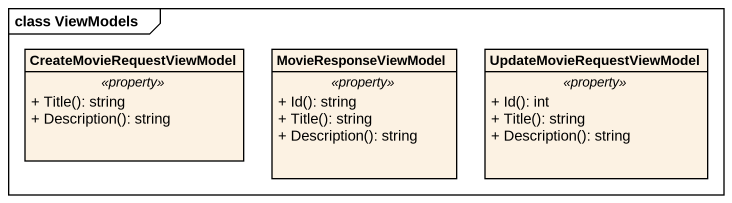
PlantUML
@startuml
mainframe class ViewModels
hide circle
hide empty members
skinparam classAttributeIconSize 0
class CreateMovieRequestViewModel {
  .. <<property>> ..
  + Title(): string
  + Description(): string
}
class MovieResponseViewModel {
  .. <<property>> ..
  + Id(): string
  + Title(): string
  + Description(): string
}
class UpdateMovieRequestViewModel {
  .. <<property>> ..
  + Id(): int
  + Title(): string
  + Description(): string
}
@enduml
